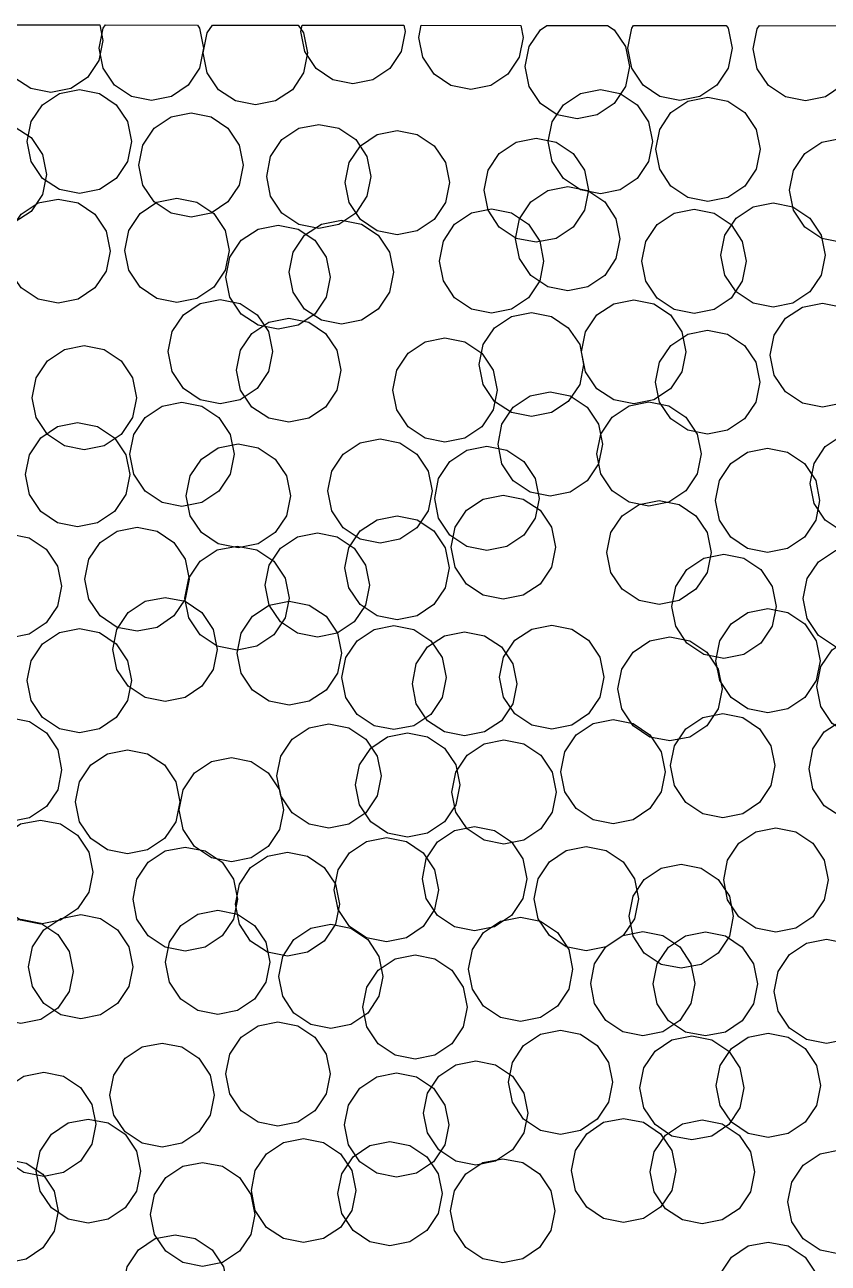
# Model space of a CAD drawing. Header units: millimetres. Extents: x -64 to 65, y -33 to 54.
# Drawn here: x -30.95 to -21.7, y 27.49 to 41.76 of the extents above; entities that cross this region are included whole.
import ezdxf

# ---------------------------------------------------------------- set-up
doc = ezdxf.new("R2010")
doc.units = ezdxf.units.MM

msp = doc.modelspace()

# ---------------------------------------------------------------- linework, layer by layer
for points in [[(-30.086, 41.757), (-30.05, 41.576), (-30.096, 41.347), (-30.226, 41.152), (-30.42, 41.022), (-30.65, 40.976), (-30.879, 41.022), (-31.074, 41.152), (-31.204, 41.347), (-31.25, 41.576), (-31.214, 41.758), (-30.086, 41.757)], [(-28.963, 41.755), (-28.937, 41.717), (-28.892, 41.487), (-28.937, 41.257), (-29.067, 41.063), (-29.262, 40.933), (-29.492, 40.887), (-29.721, 40.933), (-29.916, 41.063), (-30.046, 41.257), (-30.092, 41.487), (-30.046, 41.717), (-30.019, 41.757), (-28.963, 41.755)], [(-27.801, 41.754), (-27.74, 41.664), (-27.695, 41.434), (-27.74, 41.204), (-27.87, 41.01), (-28.065, 40.88), (-28.295, 40.834), (-28.524, 40.88), (-28.719, 41.01), (-28.849, 41.204), (-28.895, 41.434), (-28.849, 41.664), (-28.788, 41.755), (-27.801, 41.754)], [(-26.587, 41.753), (-26.573, 41.679), (-26.618, 41.45), (-26.749, 41.255), (-26.943, 41.125), (-27.173, 41.079), (-27.402, 41.125), (-27.597, 41.255), (-27.727, 41.45), (-27.773, 41.679), (-27.758, 41.754), (-26.587, 41.753)], [(-25.242, 41.751), (-25.215, 41.613), (-25.26, 41.383), (-25.39, 41.188), (-25.585, 41.058), (-25.815, 41.013), (-26.044, 41.058), (-26.239, 41.188), (-26.369, 41.383), (-26.415, 41.613), (-26.387, 41.753), (-25.242, 41.751)], [(-24.242, 41.75), (-24.167, 41.7), (-24.037, 41.506), (-23.991, 41.276), (-24.037, 41.047), (-24.167, 40.852), (-24.362, 40.722), (-24.591, 40.676), (-24.821, 40.722), (-25.015, 40.852), (-25.146, 41.047), (-25.191, 41.276), (-25.146, 41.506), (-25.015, 41.7), (-24.94, 41.751), (-24.242, 41.75)], [(-22.876, 41.749), (-22.855, 41.717), (-22.809, 41.487), (-22.855, 41.258), (-22.985, 41.063), (-23.18, 40.933), (-23.409, 40.887), (-23.639, 40.933), (-23.833, 41.063), (-23.963, 41.258), (-24.009, 41.487), (-23.963, 41.717), (-23.942, 41.75), (-22.876, 41.749)], [(-21.435, 41.747), (-21.411, 41.711), (-21.365, 41.481), (-21.411, 41.251), (-21.541, 41.057), (-21.735, 40.927), (-21.965, 40.881), (-22.195, 40.927), (-22.389, 41.057), (-22.519, 41.251), (-22.565, 41.481), (-22.519, 41.711), (-22.494, 41.748), (-21.435, 41.747)], [(-29.766, 40.183), (-29.896, 39.989), (-30.091, 39.859), (-30.32, 39.813), (-30.55, 39.859), (-30.745, 39.989), (-30.875, 40.183), (-30.92, 40.413), (-30.875, 40.643), (-30.745, 40.837), (-30.55, 40.967), (-30.32, 41.013), (-30.091, 40.967), (-29.896, 40.837), (-29.766, 40.643), (-29.72, 40.413), (-29.766, 40.183)], [(-23.771, 40.182), (-23.901, 39.987), (-24.096, 39.857), (-24.325, 39.812), (-24.555, 39.857), (-24.75, 39.987), (-24.88, 40.182), (-24.925, 40.412), (-24.88, 40.641), (-24.75, 40.836), (-24.555, 40.966), (-24.325, 41.012), (-24.096, 40.966), (-23.901, 40.836), (-23.771, 40.641), (-23.725, 40.412), (-23.771, 40.182)], [(-22.533, 40.094), (-22.663, 39.899), (-22.858, 39.769), (-23.087, 39.724), (-23.317, 39.769), (-23.512, 39.899), (-23.642, 40.094), (-23.687, 40.324), (-23.642, 40.553), (-23.512, 40.748), (-23.317, 40.878), (-23.087, 40.924), (-22.858, 40.878), (-22.663, 40.748), (-22.533, 40.553), (-22.487, 40.324), (-22.533, 40.094)], [(-28.481, 39.912), (-28.611, 39.718), (-28.805, 39.587), (-29.035, 39.542), (-29.264, 39.587), (-29.459, 39.718), (-29.589, 39.912), (-29.635, 40.142), (-29.589, 40.371), (-29.459, 40.566), (-29.264, 40.696), (-29.035, 40.742), (-28.805, 40.696), (-28.611, 40.566), (-28.481, 40.371), (-28.435, 40.142), (-28.481, 39.912)], [(-30.745, 39.804), (-30.875, 39.609), (-31.07, 39.479), (-31.3, 39.434), (-31.529, 39.479), (-31.724, 39.609), (-31.854, 39.804), (-31.9, 40.034), (-31.854, 40.263), (-31.724, 40.458), (-31.529, 40.588), (-31.3, 40.634), (-31.07, 40.588), (-30.875, 40.458), (-30.745, 40.263), (-30.7, 40.034), (-30.745, 39.804)], [(-27.011, 39.782), (-27.141, 39.587), (-27.336, 39.457), (-27.565, 39.411), (-27.795, 39.457), (-27.99, 39.587), (-28.12, 39.782), (-28.165, 40.011), (-28.12, 40.241), (-27.99, 40.436), (-27.795, 40.566), (-27.565, 40.611), (-27.336, 40.566), (-27.141, 40.436), (-27.011, 40.241), (-26.965, 40.011), (-27.011, 39.782)], [(-26.108, 39.711), (-26.238, 39.516), (-26.433, 39.386), (-26.662, 39.34), (-26.892, 39.386), (-27.087, 39.516), (-27.217, 39.711), (-27.262, 39.94), (-27.217, 40.17), (-27.087, 40.364), (-26.892, 40.494), (-26.662, 40.54), (-26.433, 40.494), (-26.238, 40.364), (-26.108, 40.17), (-26.062, 39.94), (-26.108, 39.711)], [(-24.509, 39.623), (-24.639, 39.428), (-24.834, 39.298), (-25.063, 39.252), (-25.293, 39.298), (-25.488, 39.428), (-25.618, 39.623), (-25.663, 39.852), (-25.618, 40.082), (-25.488, 40.277), (-25.293, 40.407), (-25.063, 40.452), (-24.834, 40.407), (-24.639, 40.277), (-24.509, 40.082), (-24.463, 39.852), (-24.509, 39.623)], [(-20.993, 39.621), (-21.123, 39.426), (-21.317, 39.296), (-21.547, 39.251), (-21.776, 39.296), (-21.971, 39.426), (-22.101, 39.621), (-22.147, 39.851), (-22.101, 40.08), (-21.971, 40.275), (-21.776, 40.405), (-21.547, 40.451), (-21.317, 40.405), (-21.123, 40.275), (-20.993, 40.08), (-20.947, 39.851), (-20.993, 39.621)], [(-24.145, 39.064), (-24.275, 38.869), (-24.47, 38.739), (-24.7, 38.694), (-24.929, 38.739), (-25.124, 38.869), (-25.254, 39.064), (-25.3, 39.294), (-25.254, 39.523), (-25.124, 39.718), (-24.929, 39.848), (-24.7, 39.894), (-24.47, 39.848), (-24.275, 39.718), (-24.145, 39.523), (-24.1, 39.294), (-24.145, 39.064)], [(-30.012, 38.921), (-30.142, 38.726), (-30.336, 38.596), (-30.566, 38.55), (-30.796, 38.596), (-30.99, 38.726), (-31.12, 38.921), (-31.166, 39.15), (-31.12, 39.38), (-30.99, 39.575), (-30.796, 39.705), (-30.566, 39.75), (-30.336, 39.705), (-30.142, 39.575), (-30.012, 39.38), (-29.966, 39.15), (-30.012, 38.921)], [(-28.644, 38.93), (-28.774, 38.735), (-28.969, 38.605), (-29.198, 38.559), (-29.428, 38.605), (-29.623, 38.735), (-29.753, 38.93), (-29.798, 39.159), (-29.753, 39.389), (-29.623, 39.584), (-29.428, 39.714), (-29.198, 39.759), (-28.969, 39.714), (-28.774, 39.584), (-28.644, 39.389), (-28.598, 39.159), (-28.644, 38.93)], [(-21.783, 38.875), (-21.913, 38.68), (-22.108, 38.55), (-22.338, 38.505), (-22.567, 38.55), (-22.762, 38.68), (-22.892, 38.875), (-22.938, 39.105), (-22.892, 39.334), (-22.762, 39.529), (-22.567, 39.659), (-22.338, 39.705), (-22.108, 39.659), (-21.913, 39.529), (-21.783, 39.334), (-21.738, 39.105), (-21.783, 38.875)], [(-25.023, 38.807), (-25.153, 38.612), (-25.348, 38.482), (-25.578, 38.436), (-25.807, 38.482), (-26.002, 38.612), (-26.132, 38.807), (-26.178, 39.036), (-26.132, 39.266), (-26.002, 39.461), (-25.807, 39.591), (-25.578, 39.636), (-25.348, 39.591), (-25.153, 39.461), (-25.023, 39.266), (-24.978, 39.036), (-25.023, 38.807)], [(-22.691, 38.804), (-22.821, 38.609), (-23.016, 38.479), (-23.246, 38.434), (-23.475, 38.479), (-23.67, 38.609), (-23.8, 38.804), (-23.846, 39.034), (-23.8, 39.263), (-23.67, 39.458), (-23.475, 39.588), (-23.246, 39.634), (-23.016, 39.588), (-22.821, 39.458), (-22.691, 39.263), (-22.646, 39.034), (-22.691, 38.804)], [(-27.48, 38.621), (-27.61, 38.426), (-27.804, 38.296), (-28.034, 38.251), (-28.263, 38.296), (-28.458, 38.426), (-28.588, 38.621), (-28.634, 38.851), (-28.588, 39.08), (-28.458, 39.275), (-28.263, 39.405), (-28.034, 39.451), (-27.804, 39.405), (-27.61, 39.275), (-27.48, 39.08), (-27.434, 38.851), (-27.48, 38.621)], [(-26.75, 38.679), (-26.881, 38.484), (-27.075, 38.354), (-27.305, 38.309), (-27.534, 38.354), (-27.729, 38.484), (-27.859, 38.679), (-27.905, 38.909), (-27.859, 39.138), (-27.729, 39.333), (-27.534, 39.463), (-27.305, 39.509), (-27.075, 39.463), (-26.881, 39.333), (-26.75, 39.138), (-26.705, 38.909), (-26.75, 38.679)], [(-28.145, 37.764), (-28.275, 37.569), (-28.47, 37.439), (-28.699, 37.393), (-28.929, 37.439), (-29.124, 37.569), (-29.254, 37.764), (-29.299, 37.993), (-29.254, 38.223), (-29.124, 38.417), (-28.929, 38.547), (-28.699, 38.593), (-28.47, 38.547), (-28.275, 38.417), (-28.145, 38.223), (-28.099, 37.993), (-28.145, 37.764)], [(-23.387, 37.761), (-23.517, 37.566), (-23.711, 37.436), (-23.941, 37.39), (-24.17, 37.436), (-24.365, 37.566), (-24.495, 37.761), (-24.541, 37.99), (-24.495, 38.22), (-24.365, 38.415), (-24.17, 38.545), (-23.941, 38.59), (-23.711, 38.545), (-23.517, 38.415), (-23.387, 38.22), (-23.341, 37.99), (-23.387, 37.761)], [(-21.215, 37.723), (-21.346, 37.529), (-21.54, 37.398), (-21.77, 37.353), (-21.999, 37.398), (-22.194, 37.529), (-22.324, 37.723), (-22.37, 37.953), (-22.324, 38.182), (-22.194, 38.377), (-21.999, 38.507), (-21.77, 38.553), (-21.54, 38.507), (-21.346, 38.377), (-21.215, 38.182), (-21.17, 37.953), (-21.215, 37.723)], [(-27.357, 37.549), (-27.488, 37.355), (-27.682, 37.225), (-27.912, 37.179), (-28.141, 37.225), (-28.336, 37.355), (-28.466, 37.549), (-28.512, 37.779), (-28.466, 38.009), (-28.336, 38.203), (-28.141, 38.333), (-27.912, 38.379), (-27.682, 38.333), (-27.488, 38.203), (-27.357, 38.009), (-27.312, 37.779), (-27.357, 37.549)], [(-24.563, 37.614), (-24.694, 37.42), (-24.888, 37.29), (-25.118, 37.244), (-25.347, 37.29), (-25.542, 37.42), (-25.672, 37.614), (-25.718, 37.844), (-25.672, 38.074), (-25.542, 38.268), (-25.347, 38.398), (-25.118, 38.444), (-24.888, 38.398), (-24.694, 38.268), (-24.563, 38.074), (-24.518, 37.844), (-24.563, 37.614)], [(-22.537, 37.412), (-22.667, 37.217), (-22.861, 37.087), (-23.091, 37.041), (-23.32, 37.087), (-23.515, 37.217), (-23.645, 37.412), (-23.691, 37.641), (-23.645, 37.871), (-23.515, 38.065), (-23.32, 38.196), (-23.091, 38.241), (-22.861, 38.196), (-22.667, 38.065), (-22.537, 37.871), (-22.491, 37.641), (-22.537, 37.412)], [(-25.559, 37.321), (-25.689, 37.126), (-25.884, 36.996), (-26.113, 36.951), (-26.343, 36.996), (-26.538, 37.126), (-26.668, 37.321), (-26.713, 37.551), (-26.668, 37.78), (-26.538, 37.975), (-26.343, 38.105), (-26.113, 38.151), (-25.884, 38.105), (-25.689, 37.975), (-25.559, 37.78), (-25.513, 37.551), (-25.559, 37.321)], [(-29.71, 37.233), (-29.84, 37.038), (-30.035, 36.908), (-30.265, 36.862), (-30.494, 36.908), (-30.689, 37.038), (-30.819, 37.233), (-30.865, 37.462), (-30.819, 37.692), (-30.689, 37.887), (-30.494, 38.017), (-30.265, 38.062), (-30.035, 38.017), (-29.84, 37.887), (-29.71, 37.692), (-29.665, 37.462), (-29.71, 37.233)], [(-24.348, 36.7), (-24.478, 36.505), (-24.673, 36.375), (-24.902, 36.329), (-25.132, 36.375), (-25.327, 36.505), (-25.457, 36.7), (-25.502, 36.929), (-25.457, 37.159), (-25.327, 37.353), (-25.132, 37.484), (-24.902, 37.529), (-24.673, 37.484), (-24.478, 37.353), (-24.348, 37.159), (-24.302, 36.929), (-24.348, 36.7)], [(-28.585, 36.581), (-28.715, 36.386), (-28.91, 36.256), (-29.14, 36.21), (-29.369, 36.256), (-29.564, 36.386), (-29.694, 36.581), (-29.74, 36.81), (-29.694, 37.04), (-29.564, 37.235), (-29.369, 37.365), (-29.14, 37.41), (-28.91, 37.365), (-28.715, 37.235), (-28.585, 37.04), (-28.54, 36.81), (-28.585, 36.581)], [(-23.211, 36.585), (-23.341, 36.39), (-23.536, 36.26), (-23.766, 36.214), (-23.995, 36.26), (-24.19, 36.39), (-24.32, 36.585), (-24.366, 36.814), (-24.32, 37.044), (-24.19, 37.238), (-23.995, 37.369), (-23.766, 37.414), (-23.536, 37.369), (-23.341, 37.238), (-23.211, 37.044), (-23.166, 36.814), (-23.211, 36.585)], [(-29.787, 36.346), (-29.917, 36.152), (-30.111, 36.022), (-30.341, 35.976), (-30.571, 36.022), (-30.765, 36.152), (-30.895, 36.346), (-30.941, 36.576), (-30.895, 36.806), (-30.765, 37), (-30.571, 37.13), (-30.341, 37.176), (-30.111, 37.13), (-29.917, 37), (-29.787, 36.806), (-29.741, 36.576), (-29.787, 36.346)], [(-26.307, 36.158), (-26.437, 35.964), (-26.632, 35.834), (-26.861, 35.788), (-27.091, 35.834), (-27.286, 35.964), (-27.416, 36.158), (-27.461, 36.388), (-27.416, 36.617), (-27.286, 36.812), (-27.091, 36.942), (-26.861, 36.988), (-26.632, 36.942), (-26.437, 36.812), (-26.307, 36.617), (-26.261, 36.388), (-26.307, 36.158)], [(-20.757, 36.245), (-20.887, 36.051), (-21.082, 35.921), (-21.311, 35.875), (-21.541, 35.921), (-21.736, 36.051), (-21.866, 36.245), (-21.911, 36.475), (-21.866, 36.705), (-21.736, 36.899), (-21.541, 37.029), (-21.311, 37.075), (-21.082, 37.029), (-20.887, 36.899), (-20.757, 36.705), (-20.711, 36.475), (-20.757, 36.245)], [(-27.938, 36.102), (-28.068, 35.908), (-28.263, 35.778), (-28.492, 35.732), (-28.722, 35.778), (-28.917, 35.908), (-29.047, 36.102), (-29.092, 36.332), (-29.047, 36.562), (-28.917, 36.756), (-28.722, 36.886), (-28.492, 36.932), (-28.263, 36.886), (-28.068, 36.756), (-27.938, 36.562), (-27.892, 36.332), (-27.938, 36.102)], [(-25.077, 36.073), (-25.207, 35.878), (-25.402, 35.748), (-25.631, 35.703), (-25.861, 35.748), (-26.056, 35.878), (-26.186, 36.073), (-26.231, 36.303), (-26.186, 36.532), (-26.056, 36.727), (-25.861, 36.857), (-25.631, 36.903), (-25.402, 36.857), (-25.207, 36.727), (-25.077, 36.532), (-25.031, 36.303), (-25.077, 36.073)], [(-21.846, 36.051), (-21.976, 35.856), (-22.171, 35.726), (-22.401, 35.68), (-22.63, 35.726), (-22.825, 35.856), (-22.955, 36.051), (-23.001, 36.28), (-22.955, 36.51), (-22.825, 36.704), (-22.63, 36.835), (-22.401, 36.88), (-22.171, 36.835), (-21.976, 36.704), (-21.846, 36.51), (-21.801, 36.28), (-21.846, 36.051)], [(-24.889, 35.511), (-25.019, 35.316), (-25.213, 35.186), (-25.443, 35.141), (-25.673, 35.186), (-25.867, 35.316), (-25.997, 35.511), (-26.043, 35.741), (-25.997, 35.97), (-25.867, 36.165), (-25.673, 36.295), (-25.443, 36.341), (-25.213, 36.295), (-25.019, 36.165), (-24.889, 35.97), (-24.843, 35.741), (-24.889, 35.511)], [(-23.095, 35.45), (-23.225, 35.255), (-23.419, 35.125), (-23.649, 35.079), (-23.879, 35.125), (-24.073, 35.255), (-24.203, 35.45), (-24.249, 35.679), (-24.203, 35.909), (-24.073, 36.103), (-23.879, 36.234), (-23.649, 36.279), (-23.419, 36.234), (-23.225, 36.103), (-23.095, 35.909), (-23.049, 35.679), (-23.095, 35.45)], [(-26.11, 35.273), (-26.24, 35.079), (-26.435, 34.949), (-26.664, 34.903), (-26.894, 34.949), (-27.089, 35.079), (-27.219, 35.273), (-27.264, 35.503), (-27.219, 35.733), (-27.089, 35.927), (-26.894, 36.057), (-26.664, 36.103), (-26.435, 36.057), (-26.24, 35.927), (-26.11, 35.733), (-26.064, 35.503), (-26.11, 35.273)], [(-29.103, 35.142), (-29.233, 34.948), (-29.427, 34.817), (-29.657, 34.772), (-29.887, 34.817), (-30.081, 34.948), (-30.211, 35.142), (-30.257, 35.372), (-30.211, 35.601), (-30.081, 35.796), (-29.887, 35.926), (-29.657, 35.972), (-29.427, 35.926), (-29.233, 35.796), (-29.103, 35.601), (-29.057, 35.372), (-29.103, 35.142)], [(-30.573, 35.063), (-30.703, 34.868), (-30.898, 34.738), (-31.127, 34.693), (-31.357, 34.738), (-31.552, 34.868), (-31.682, 35.063), (-31.727, 35.293), (-31.682, 35.522), (-31.552, 35.717), (-31.357, 35.847), (-31.127, 35.893), (-30.898, 35.847), (-30.703, 35.717), (-30.573, 35.522), (-30.527, 35.293), (-30.573, 35.063)], [(-27.028, 35.074), (-27.158, 34.879), (-27.353, 34.749), (-27.582, 34.704), (-27.812, 34.749), (-28.006, 34.879), (-28.137, 35.074), (-28.182, 35.304), (-28.137, 35.533), (-28.006, 35.728), (-27.812, 35.858), (-27.582, 35.904), (-27.353, 35.858), (-27.158, 35.728), (-27.028, 35.533), (-26.982, 35.304), (-27.028, 35.074)], [(-27.952, 34.925), (-28.082, 34.73), (-28.277, 34.6), (-28.506, 34.554), (-28.736, 34.6), (-28.931, 34.73), (-29.061, 34.925), (-29.106, 35.154), (-29.061, 35.384), (-28.931, 35.579), (-28.736, 35.709), (-28.506, 35.754), (-28.277, 35.709), (-28.082, 35.579), (-27.952, 35.384), (-27.906, 35.154), (-27.952, 34.925)], [(-20.834, 34.918), (-20.964, 34.724), (-21.159, 34.594), (-21.389, 34.548), (-21.618, 34.594), (-21.813, 34.724), (-21.943, 34.918), (-21.989, 35.148), (-21.943, 35.378), (-21.813, 35.572), (-21.618, 35.702), (-21.389, 35.748), (-21.159, 35.702), (-20.964, 35.572), (-20.834, 35.378), (-20.789, 35.148), (-20.834, 34.918)], [(-22.349, 34.83), (-22.479, 34.635), (-22.674, 34.505), (-22.903, 34.459), (-23.133, 34.505), (-23.328, 34.635), (-23.458, 34.83), (-23.503, 35.059), (-23.458, 35.289), (-23.328, 35.484), (-23.133, 35.614), (-22.903, 35.659), (-22.674, 35.614), (-22.479, 35.484), (-22.349, 35.289), (-22.303, 35.059), (-22.349, 34.83)], [(-28.78, 34.333), (-28.91, 34.138), (-29.104, 34.008), (-29.334, 33.962), (-29.564, 34.008), (-29.758, 34.138), (-29.888, 34.333), (-29.934, 34.562), (-29.888, 34.792), (-29.758, 34.987), (-29.564, 35.117), (-29.334, 35.162), (-29.104, 35.117), (-28.91, 34.987), (-28.78, 34.792), (-28.734, 34.562), (-28.78, 34.333)], [(-27.352, 34.29), (-27.482, 34.095), (-27.676, 33.965), (-27.906, 33.919), (-28.136, 33.965), (-28.33, 34.095), (-28.46, 34.29), (-28.506, 34.519), (-28.46, 34.749), (-28.33, 34.944), (-28.136, 35.074), (-27.906, 35.119), (-27.676, 35.074), (-27.482, 34.944), (-27.352, 34.749), (-27.306, 34.519), (-27.352, 34.29)], [(-21.842, 34.203), (-21.972, 34.009), (-22.166, 33.879), (-22.396, 33.833), (-22.626, 33.879), (-22.82, 34.009), (-22.95, 34.203), (-22.996, 34.433), (-22.95, 34.663), (-22.82, 34.857), (-22.626, 34.987), (-22.396, 35.033), (-22.166, 34.987), (-21.972, 34.857), (-21.842, 34.663), (-21.796, 34.433), (-21.842, 34.203)], [(-26.146, 34.009), (-26.276, 33.815), (-26.47, 33.684), (-26.7, 33.639), (-26.929, 33.684), (-27.124, 33.815), (-27.254, 34.009), (-27.3, 34.239), (-27.254, 34.468), (-27.124, 34.663), (-26.929, 34.793), (-26.7, 34.839), (-26.47, 34.793), (-26.276, 34.663), (-26.146, 34.468), (-26.1, 34.239), (-26.146, 34.009)], [(-24.33, 34.014), (-24.46, 33.819), (-24.655, 33.689), (-24.885, 33.643), (-25.114, 33.689), (-25.309, 33.819), (-25.439, 34.014), (-25.485, 34.243), (-25.439, 34.473), (-25.309, 34.668), (-25.114, 34.798), (-24.885, 34.843), (-24.655, 34.798), (-24.46, 34.668), (-24.33, 34.473), (-24.285, 34.243), (-24.33, 34.014)], [(-29.766, 33.973), (-29.896, 33.778), (-30.091, 33.648), (-30.32, 33.603), (-30.55, 33.648), (-30.745, 33.778), (-30.875, 33.973), (-30.92, 34.203), (-30.875, 34.432), (-30.745, 34.627), (-30.55, 34.757), (-30.32, 34.803), (-30.091, 34.757), (-29.896, 34.627), (-29.766, 34.432), (-29.72, 34.203), (-29.766, 33.973)], [(-25.334, 33.937), (-25.464, 33.742), (-25.659, 33.612), (-25.888, 33.567), (-26.118, 33.612), (-26.313, 33.742), (-26.443, 33.937), (-26.488, 34.167), (-26.443, 34.396), (-26.313, 34.591), (-26.118, 34.721), (-25.888, 34.767), (-25.659, 34.721), (-25.464, 34.591), (-25.334, 34.396), (-25.288, 34.167), (-25.334, 33.937)], [(-22.971, 33.878), (-23.101, 33.683), (-23.295, 33.553), (-23.525, 33.508), (-23.754, 33.553), (-23.949, 33.683), (-24.079, 33.878), (-24.125, 34.108), (-24.079, 34.337), (-23.949, 34.532), (-23.754, 34.662), (-23.525, 34.708), (-23.295, 34.662), (-23.101, 34.532), (-22.971, 34.337), (-22.925, 34.108), (-22.971, 33.878)], [(-20.679, 33.906), (-20.809, 33.711), (-21.003, 33.581), (-21.233, 33.535), (-21.462, 33.581), (-21.657, 33.711), (-21.787, 33.906), (-21.833, 34.135), (-21.787, 34.365), (-21.657, 34.56), (-21.462, 34.69), (-21.233, 34.735), (-21.003, 34.69), (-20.809, 34.56), (-20.679, 34.365), (-20.633, 34.135), (-20.679, 33.906)], [(-22.362, 32.995), (-22.492, 32.8), (-22.686, 32.67), (-22.916, 32.624), (-23.146, 32.67), (-23.34, 32.8), (-23.47, 32.995), (-23.516, 33.224), (-23.47, 33.454), (-23.34, 33.649), (-23.146, 33.779), (-22.916, 33.824), (-22.686, 33.779), (-22.492, 33.649), (-22.362, 33.454), (-22.316, 33.224), (-22.362, 32.995)], [(-30.57, 32.947), (-30.7, 32.753), (-30.895, 32.623), (-31.125, 32.577), (-31.354, 32.623), (-31.549, 32.753), (-31.679, 32.947), (-31.725, 33.177), (-31.679, 33.407), (-31.549, 33.601), (-31.354, 33.731), (-31.125, 33.777), (-30.895, 33.731), (-30.7, 33.601), (-30.57, 33.407), (-30.525, 33.177), (-30.57, 32.947)], [(-26.894, 32.875), (-27.024, 32.68), (-27.219, 32.55), (-27.449, 32.505), (-27.678, 32.55), (-27.873, 32.68), (-28.003, 32.875), (-28.049, 33.105), (-28.003, 33.334), (-27.873, 33.529), (-27.678, 33.659), (-27.449, 33.705), (-27.219, 33.659), (-27.024, 33.529), (-26.894, 33.334), (-26.849, 33.105), (-26.894, 32.875)], [(-23.624, 32.924), (-23.754, 32.729), (-23.948, 32.599), (-24.178, 32.554), (-24.407, 32.599), (-24.602, 32.729), (-24.732, 32.924), (-24.778, 33.154), (-24.732, 33.383), (-24.602, 33.578), (-24.407, 33.708), (-24.178, 33.754), (-23.948, 33.708), (-23.754, 33.578), (-23.624, 33.383), (-23.578, 33.154), (-23.624, 32.924)], [(-20.769, 32.958), (-20.899, 32.763), (-21.094, 32.633), (-21.323, 32.588), (-21.553, 32.633), (-21.748, 32.763), (-21.878, 32.958), (-21.923, 33.188), (-21.878, 33.417), (-21.748, 33.612), (-21.553, 33.742), (-21.323, 33.788), (-21.094, 33.742), (-20.899, 33.612), (-20.769, 33.417), (-20.723, 33.188), (-20.769, 32.958)], [(-25.989, 32.773), (-26.119, 32.578), (-26.314, 32.448), (-26.543, 32.402), (-26.773, 32.448), (-26.967, 32.578), (-27.097, 32.773), (-27.143, 33.002), (-27.097, 33.232), (-26.967, 33.426), (-26.773, 33.557), (-26.543, 33.602), (-26.314, 33.557), (-26.119, 33.426), (-25.989, 33.232), (-25.943, 33.002), (-25.989, 32.773)], [(-29.212, 32.578), (-29.342, 32.384), (-29.537, 32.254), (-29.766, 32.208), (-29.996, 32.254), (-30.191, 32.384), (-30.321, 32.578), (-30.366, 32.808), (-30.321, 33.038), (-30.191, 33.232), (-29.996, 33.362), (-29.766, 33.408), (-29.537, 33.362), (-29.342, 33.232), (-29.212, 33.038), (-29.166, 32.808), (-29.212, 32.578)], [(-24.88, 32.69), (-25.01, 32.496), (-25.205, 32.365), (-25.434, 32.32), (-25.664, 32.365), (-25.859, 32.496), (-25.989, 32.69), (-26.034, 32.92), (-25.989, 33.149), (-25.859, 33.344), (-25.664, 33.474), (-25.434, 33.52), (-25.205, 33.474), (-25.01, 33.344), (-24.88, 33.149), (-24.834, 32.92), (-24.88, 32.69)], [(-28.017, 32.488), (-28.148, 32.293), (-28.342, 32.163), (-28.572, 32.117), (-28.801, 32.163), (-28.996, 32.293), (-29.126, 32.488), (-29.172, 32.717), (-29.126, 32.947), (-28.996, 33.141), (-28.801, 33.271), (-28.572, 33.317), (-28.342, 33.271), (-28.148, 33.141), (-28.017, 32.947), (-27.972, 32.717), (-28.017, 32.488)], [(-30.213, 31.768), (-30.343, 31.573), (-30.538, 31.443), (-30.767, 31.398), (-30.997, 31.443), (-31.192, 31.573), (-31.322, 31.768), (-31.367, 31.998), (-31.322, 32.227), (-31.192, 32.422), (-30.997, 32.552), (-30.767, 32.598), (-30.538, 32.552), (-30.343, 32.422), (-30.213, 32.227), (-30.167, 31.998), (-30.213, 31.768)], [(-26.233, 31.566), (-26.363, 31.371), (-26.558, 31.241), (-26.787, 31.195), (-27.017, 31.241), (-27.212, 31.371), (-27.342, 31.566), (-27.387, 31.795), (-27.342, 32.025), (-27.212, 32.219), (-27.017, 32.349), (-26.787, 32.395), (-26.558, 32.349), (-26.363, 32.219), (-26.233, 32.025), (-26.187, 31.795), (-26.233, 31.566)], [(-25.219, 31.692), (-25.349, 31.498), (-25.544, 31.367), (-25.773, 31.322), (-26.003, 31.367), (-26.198, 31.498), (-26.328, 31.692), (-26.373, 31.922), (-26.328, 32.151), (-26.198, 32.346), (-26.003, 32.476), (-25.773, 32.522), (-25.544, 32.476), (-25.349, 32.346), (-25.219, 32.151), (-25.173, 31.922), (-25.219, 31.692)], [(-21.751, 31.677), (-21.881, 31.482), (-22.076, 31.352), (-22.305, 31.307), (-22.535, 31.352), (-22.73, 31.482), (-22.86, 31.677), (-22.905, 31.907), (-22.86, 32.136), (-22.73, 32.331), (-22.535, 32.461), (-22.305, 32.507), (-22.076, 32.461), (-21.881, 32.331), (-21.751, 32.136), (-21.705, 31.907), (-21.751, 31.677)], [(-28.549, 31.457), (-28.679, 31.263), (-28.874, 31.133), (-29.103, 31.087), (-29.333, 31.133), (-29.528, 31.263), (-29.658, 31.457), (-29.703, 31.687), (-29.658, 31.917), (-29.528, 32.111), (-29.333, 32.241), (-29.103, 32.287), (-28.874, 32.241), (-28.679, 32.111), (-28.549, 31.917), (-28.503, 31.687), (-28.549, 31.457)], [(-23.933, 31.461), (-24.063, 31.266), (-24.258, 31.136), (-24.487, 31.091), (-24.717, 31.136), (-24.912, 31.266), (-25.042, 31.461), (-25.087, 31.691), (-25.042, 31.92), (-24.912, 32.115), (-24.717, 32.245), (-24.487, 32.291), (-24.258, 32.245), (-24.063, 32.115), (-23.933, 31.92), (-23.887, 31.691), (-23.933, 31.461)], [(-27.372, 31.398), (-27.502, 31.204), (-27.696, 31.074), (-27.926, 31.028), (-28.155, 31.074), (-28.35, 31.204), (-28.48, 31.398), (-28.526, 31.628), (-28.48, 31.858), (-28.35, 32.052), (-28.155, 32.182), (-27.926, 32.228), (-27.696, 32.182), (-27.502, 32.052), (-27.372, 31.858), (-27.326, 31.628), (-27.372, 31.398)], [(-22.84, 31.26), (-22.97, 31.065), (-23.165, 30.935), (-23.395, 30.89), (-23.624, 30.935), (-23.819, 31.065), (-23.949, 31.26), (-23.995, 31.49), (-23.949, 31.719), (-23.819, 31.914), (-23.624, 32.044), (-23.395, 32.09), (-23.165, 32.044), (-22.97, 31.914), (-22.84, 31.719), (-22.795, 31.49), (-22.84, 31.26)], [(-28.175, 30.73), (-28.305, 30.535), (-28.5, 30.405), (-28.729, 30.359), (-28.959, 30.405), (-29.153, 30.535), (-29.284, 30.73), (-29.329, 30.959), (-29.284, 31.189), (-29.153, 31.383), (-28.959, 31.513), (-28.729, 31.559), (-28.5, 31.513), (-28.305, 31.383), (-28.175, 31.189), (-28.129, 30.959), (-28.175, 30.73)], [(-30.439, 30.624), (-30.569, 30.429), (-30.764, 30.299), (-30.993, 30.254), (-31.223, 30.299), (-31.418, 30.429), (-31.548, 30.624), (-31.593, 30.854), (-31.548, 31.083), (-31.418, 31.278), (-31.223, 31.408), (-30.993, 31.454), (-30.764, 31.408), (-30.569, 31.278), (-30.439, 31.083), (-30.393, 30.854), (-30.439, 30.624)], [(-29.751, 30.679), (-29.881, 30.484), (-30.076, 30.354), (-30.305, 30.308), (-30.535, 30.354), (-30.73, 30.484), (-30.86, 30.679), (-30.905, 30.908), (-30.86, 31.138), (-30.73, 31.333), (-30.535, 31.463), (-30.305, 31.508), (-30.076, 31.463), (-29.881, 31.333), (-29.751, 31.138), (-29.705, 30.908), (-29.751, 30.679)], [(-26.873, 30.567), (-27.003, 30.372), (-27.197, 30.242), (-27.427, 30.197), (-27.657, 30.242), (-27.851, 30.372), (-27.981, 30.567), (-28.027, 30.797), (-27.981, 31.026), (-27.851, 31.221), (-27.657, 31.351), (-27.427, 31.397), (-27.197, 31.351), (-27.003, 31.221), (-26.873, 31.026), (-26.827, 30.797), (-26.873, 30.567)], [(-24.689, 30.649), (-24.819, 30.454), (-25.014, 30.324), (-25.244, 30.278), (-25.473, 30.324), (-25.668, 30.454), (-25.798, 30.649), (-25.844, 30.878), (-25.798, 31.108), (-25.668, 31.302), (-25.473, 31.433), (-25.244, 31.478), (-25.014, 31.433), (-24.819, 31.302), (-24.689, 31.108), (-24.644, 30.878), (-24.689, 30.649)], [(-23.282, 30.483), (-23.412, 30.288), (-23.607, 30.158), (-23.836, 30.113), (-24.066, 30.158), (-24.261, 30.288), (-24.391, 30.483), (-24.436, 30.713), (-24.391, 30.942), (-24.261, 31.137), (-24.066, 31.267), (-23.836, 31.313), (-23.607, 31.267), (-23.412, 31.137), (-23.282, 30.942), (-23.236, 30.713), (-23.282, 30.483)], [(-22.562, 30.481), (-22.692, 30.286), (-22.886, 30.156), (-23.116, 30.111), (-23.345, 30.156), (-23.54, 30.286), (-23.67, 30.481), (-23.716, 30.711), (-23.67, 30.94), (-23.54, 31.135), (-23.345, 31.265), (-23.116, 31.311), (-22.886, 31.265), (-22.692, 31.135), (-22.562, 30.94), (-22.516, 30.711), (-22.562, 30.481)], [(-21.169, 30.395), (-21.3, 30.2), (-21.494, 30.07), (-21.724, 30.024), (-21.953, 30.07), (-22.148, 30.2), (-22.278, 30.395), (-22.324, 30.624), (-22.278, 30.854), (-22.148, 31.048), (-21.953, 31.179), (-21.724, 31.224), (-21.494, 31.179), (-21.3, 31.048), (-21.169, 30.854), (-21.124, 30.624), (-21.169, 30.395)], [(-25.904, 30.214), (-26.034, 30.019), (-26.229, 29.889), (-26.458, 29.844), (-26.688, 29.889), (-26.882, 30.019), (-27.012, 30.214), (-27.058, 30.444), (-27.012, 30.673), (-26.882, 30.868), (-26.688, 30.998), (-26.458, 31.044), (-26.229, 30.998), (-26.034, 30.868), (-25.904, 30.673), (-25.858, 30.444), (-25.904, 30.214)], [(-27.48, 29.443), (-27.61, 29.248), (-27.805, 29.118), (-28.035, 29.073), (-28.264, 29.118), (-28.459, 29.248), (-28.589, 29.443), (-28.635, 29.673), (-28.589, 29.902), (-28.459, 30.097), (-28.264, 30.227), (-28.035, 30.273), (-27.805, 30.227), (-27.61, 30.097), (-27.48, 29.902), (-27.435, 29.673), (-27.48, 29.443)], [(-24.23, 29.347), (-24.36, 29.152), (-24.554, 29.022), (-24.784, 28.977), (-25.014, 29.022), (-25.208, 29.152), (-25.338, 29.347), (-25.384, 29.577), (-25.338, 29.806), (-25.208, 30.001), (-25.014, 30.131), (-24.784, 30.177), (-24.554, 30.131), (-24.36, 30.001), (-24.23, 29.806), (-24.184, 29.577), (-24.23, 29.347)], [(-22.718, 29.283), (-22.848, 29.089), (-23.042, 28.958), (-23.272, 28.913), (-23.501, 28.958), (-23.696, 29.089), (-23.826, 29.283), (-23.872, 29.513), (-23.826, 29.742), (-23.696, 29.937), (-23.501, 30.067), (-23.272, 30.113), (-23.042, 30.067), (-22.848, 29.937), (-22.718, 29.742), (-22.672, 29.513), (-22.718, 29.283)], [(-21.838, 29.311), (-21.968, 29.117), (-22.162, 28.986), (-22.392, 28.941), (-22.622, 28.986), (-22.816, 29.117), (-22.946, 29.311), (-22.992, 29.541), (-22.946, 29.77), (-22.816, 29.965), (-22.622, 30.095), (-22.392, 30.141), (-22.162, 30.095), (-21.968, 29.965), (-21.838, 29.77), (-21.792, 29.541), (-21.838, 29.311)], [(-28.816, 29.2), (-28.946, 29.005), (-29.14, 28.875), (-29.37, 28.829), (-29.6, 28.875), (-29.794, 29.005), (-29.924, 29.2), (-29.97, 29.429), (-29.924, 29.659), (-29.794, 29.854), (-29.6, 29.984), (-29.37, 30.029), (-29.14, 29.984), (-28.946, 29.854), (-28.816, 29.659), (-28.77, 29.429), (-28.816, 29.2)], [(-25.206, 28.993), (-25.336, 28.799), (-25.531, 28.668), (-25.76, 28.623), (-25.99, 28.668), (-26.185, 28.799), (-26.315, 28.993), (-26.36, 29.223), (-26.315, 29.452), (-26.185, 29.647), (-25.99, 29.777), (-25.76, 29.823), (-25.531, 29.777), (-25.336, 29.647), (-25.206, 29.452), (-25.16, 29.223), (-25.206, 28.993)], [(-30.177, 28.863), (-30.307, 28.668), (-30.502, 28.538), (-30.731, 28.493), (-30.961, 28.538), (-31.155, 28.668), (-31.286, 28.863), (-31.331, 29.093), (-31.286, 29.322), (-31.155, 29.517), (-30.961, 29.647), (-30.731, 29.693), (-30.502, 29.647), (-30.307, 29.517), (-30.177, 29.322), (-30.131, 29.093), (-30.177, 28.863)], [(-26.115, 28.855), (-26.245, 28.66), (-26.44, 28.53), (-26.67, 28.485), (-26.899, 28.53), (-27.094, 28.66), (-27.224, 28.855), (-27.27, 29.085), (-27.224, 29.314), (-27.094, 29.509), (-26.899, 29.639), (-26.67, 29.685), (-26.44, 29.639), (-26.245, 29.509), (-26.115, 29.314), (-26.07, 29.085), (-26.115, 28.855)], [(-29.665, 28.324), (-29.795, 28.129), (-29.989, 27.999), (-30.219, 27.953), (-30.449, 27.999), (-30.643, 28.129), (-30.773, 28.324), (-30.819, 28.553), (-30.773, 28.783), (-30.643, 28.978), (-30.449, 29.108), (-30.219, 29.153), (-29.989, 29.108), (-29.795, 28.978), (-29.665, 28.783), (-29.619, 28.553), (-29.665, 28.324)], [(-23.503, 28.332), (-23.633, 28.137), (-23.828, 28.007), (-24.058, 27.961), (-24.287, 28.007), (-24.482, 28.137), (-24.612, 28.332), (-24.658, 28.561), (-24.612, 28.791), (-24.482, 28.985), (-24.287, 29.116), (-24.058, 29.161), (-23.828, 29.116), (-23.633, 28.985), (-23.503, 28.791), (-23.458, 28.561), (-23.503, 28.332)], [(-22.597, 28.315), (-22.727, 28.121), (-22.922, 27.991), (-23.152, 27.945), (-23.381, 27.991), (-23.576, 28.121), (-23.706, 28.315), (-23.752, 28.545), (-23.706, 28.775), (-23.576, 28.969), (-23.381, 29.099), (-23.152, 29.145), (-22.922, 29.099), (-22.727, 28.969), (-22.597, 28.775), (-22.552, 28.545), (-22.597, 28.315)], [(-27.187, 28.1), (-27.317, 27.906), (-27.512, 27.776), (-27.741, 27.73), (-27.971, 27.776), (-28.166, 27.906), (-28.296, 28.1), (-28.341, 28.33), (-28.296, 28.559), (-28.166, 28.754), (-27.971, 28.884), (-27.741, 28.93), (-27.512, 28.884), (-27.317, 28.754), (-27.187, 28.559), (-27.141, 28.33), (-27.187, 28.1)], [(-26.193, 28.065), (-26.323, 27.87), (-26.518, 27.74), (-26.747, 27.694), (-26.977, 27.74), (-27.171, 27.87), (-27.301, 28.065), (-27.347, 28.294), (-27.301, 28.524), (-27.171, 28.718), (-26.977, 28.848), (-26.747, 28.894), (-26.518, 28.848), (-26.323, 28.718), (-26.193, 28.524), (-26.147, 28.294), (-26.193, 28.065)], [(-30.61, 27.863), (-30.74, 27.669), (-30.935, 27.539), (-31.164, 27.493), (-31.394, 27.539), (-31.589, 27.669), (-31.719, 27.863), (-31.764, 28.093), (-31.719, 28.322), (-31.589, 28.517), (-31.394, 28.647), (-31.164, 28.693), (-30.935, 28.647), (-30.74, 28.517), (-30.61, 28.322), (-30.564, 28.093), (-30.61, 27.863)], [(-24.894, 27.868), (-25.024, 27.673), (-25.219, 27.543), (-25.448, 27.497), (-25.678, 27.543), (-25.873, 27.673), (-26.003, 27.868), (-26.048, 28.097), (-26.003, 28.327), (-25.873, 28.522), (-25.678, 28.652), (-25.448, 28.697), (-25.219, 28.652), (-25.024, 28.522), (-24.894, 28.327), (-24.848, 28.097), (-24.894, 27.868)], [(-21.013, 27.968), (-21.144, 27.773), (-21.338, 27.643), (-21.568, 27.598), (-21.797, 27.643), (-21.992, 27.773), (-22.122, 27.968), (-22.168, 28.198), (-22.122, 28.427), (-21.992, 28.622), (-21.797, 28.752), (-21.568, 28.798), (-21.338, 28.752), (-21.144, 28.622), (-21.013, 28.427), (-20.968, 28.198), (-21.013, 27.968)], [(-28.348, 27.825), (-28.478, 27.63), (-28.673, 27.5), (-28.903, 27.454), (-29.132, 27.5), (-29.327, 27.63), (-29.457, 27.825), (-29.503, 28.054), (-29.457, 28.284), (-29.327, 28.479), (-29.132, 28.609), (-28.903, 28.654), (-28.673, 28.609), (-28.478, 28.479), (-28.348, 28.284), (-28.303, 28.054), (-28.348, 27.825)], [(-28.663, 26.992), (-28.793, 26.797), (-28.987, 26.667), (-29.217, 26.621), (-29.447, 26.667), (-29.641, 26.797), (-29.771, 26.992), (-29.817, 27.221), (-29.771, 27.451), (-29.641, 27.646), (-29.447, 27.776), (-29.217, 27.821), (-28.987, 27.776), (-28.793, 27.646), (-28.663, 27.451), (-28.617, 27.221), (-28.663, 26.992)], [(-21.838, 26.908), (-21.968, 26.713), (-22.163, 26.583), (-22.392, 26.537), (-22.622, 26.583), (-22.817, 26.713), (-22.947, 26.908), (-22.992, 27.137), (-22.947, 27.367), (-22.817, 27.561), (-22.622, 27.692), (-22.392, 27.737), (-22.163, 27.692), (-21.968, 27.561), (-21.838, 27.367), (-21.792, 27.137), (-21.838, 26.908)]]:
    msp.add_lwpolyline(points, close=True)

doc.saveas('drawing.dxf')
